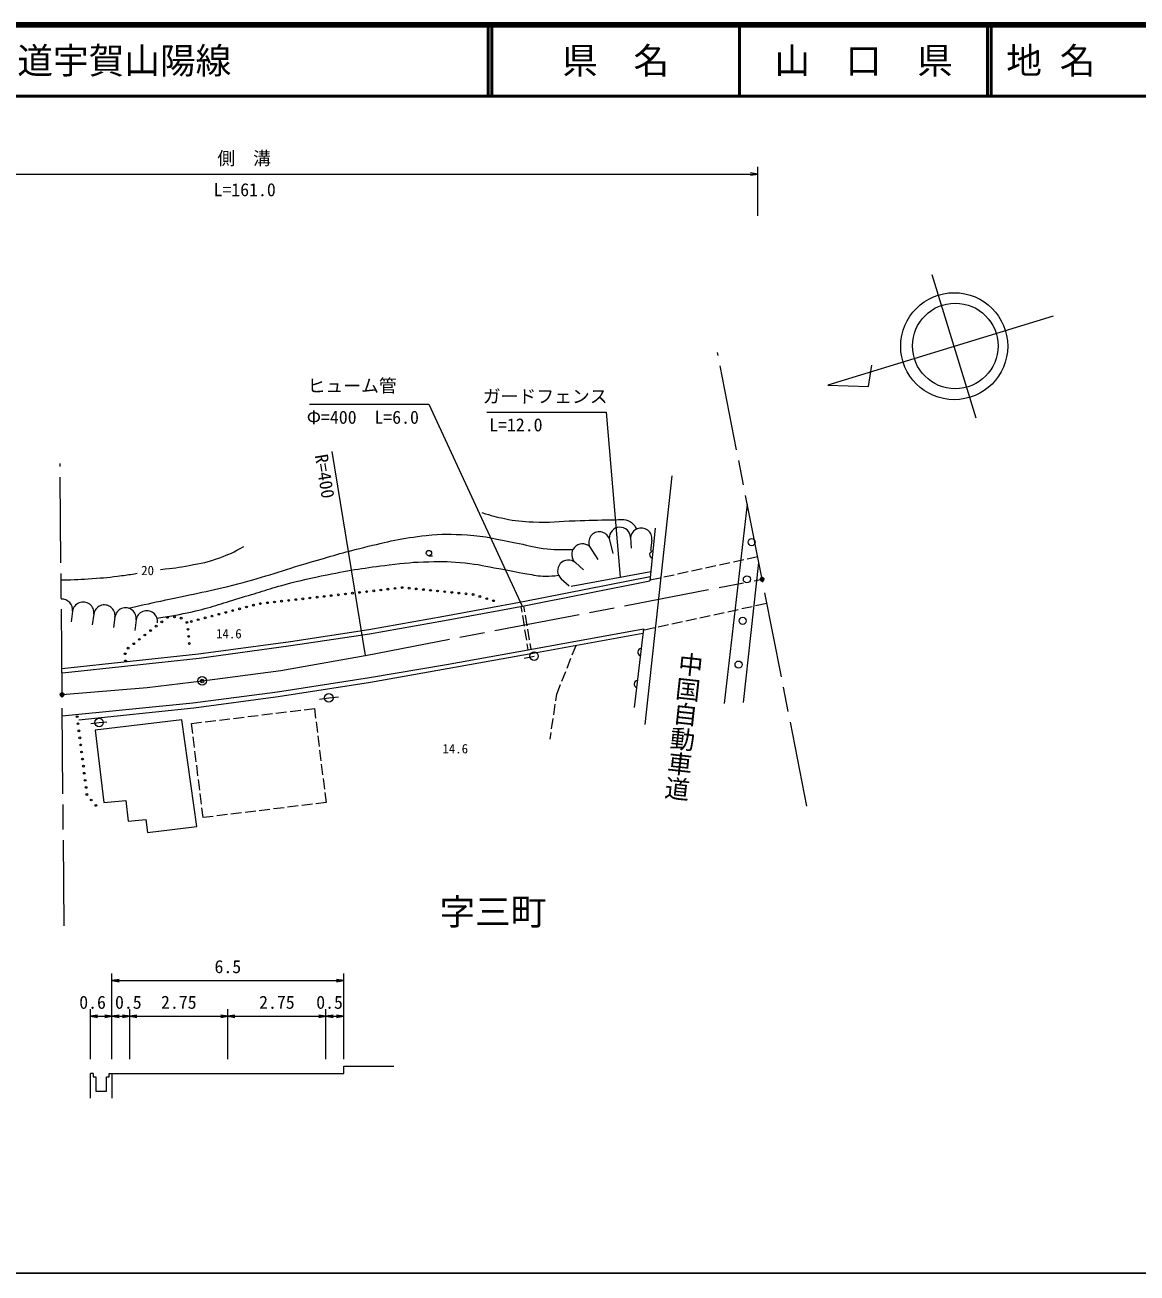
# Model space of a CAD drawing. Units: millimetres at full size, sheet at 1:1000, with parts at other scales. Extents: x 40000 to 680000, y 20000 to 380000.
# Drawn here: x 232807 to 388715, y 205000 to 380000 of the extents above; entities that cross this region are included whole.
import ezdxf
from ezdxf.enums import TextEntityAlignment as Align

# ---------------------------------------------------------------- set-up
doc = ezdxf.new("R2010")
doc.units = ezdxf.units.MM
doc.header["$LTSCALE"] = 1000
doc.header["$PDMODE"] = 32
doc.header["$PDSIZE"] = 500
doc.linetypes.add('CHAIN', pattern=[18.5, 12, -1.5, 3.5, -1.5])
for name, color, linetype, lineweight in [('M-BGD', 7, 'Continuous', 13), ('M-BMK', 2, 'CHAIN', 13), ('M-BMK-SRVR', 3, 'Continuous', 13), ('M-STR-HTXT', 7, 'Continuous', 13), ('M-STR-STR3', 7, 'Continuous', 13), ('M-TTL', 2, 'Continuous', 140), ('M-TTL-BAND', 7, 'Continuous', 25), ('M-TTL-LINE', 7, 'Continuous', 50)]:
    doc.layers.add(name, color=color, linetype=linetype, lineweight=lineweight)
for name, color, linetype in [('M-BGD-HTXT', 7, 'Continuous'), ('M-BMK-HTXT', 7, 'Continuous'), ('M-OTRS', 6, 'Continuous'), ('M-TTL-TXT', 7, 'Continuous')]:
    doc.layers.add(name, color=color, linetype=linetype)
doc.styles.add('@ＭＳ ゴシック', font='')
doc.styles.add('ＭＳ ゴシック', font='')
doc.styles.get('@ＭＳ ゴシック').set_extended_font_data('@MS Gothic')
doc.styles.get('ＭＳ ゴシック').set_extended_font_data('MS Gothic')

# ---------------------------------------------------------------- blocks, each defined once
blk = doc.blocks.new('open_arrow')
at = {"color": 0, "linetype": 'Continuous', "lineweight": -2}
blk.add_lwpolyline([(7.5, 1.25), (0, 0), (7.5, -1.25)], dxfattribs=at)

msp = doc.modelspace()

# ---------------------------------------------------------------- linework, layer by layer
at = {"layer": 'M-BGD'}
for p, q in [((317721, 308155), (317799, 306657)), ((321165, 309437), (320397, 302058)), ((311948, 306863), (313106, 305052)), ((314725, 307998), (315232, 305894)), ((320697, 307776), (320507, 306288)), ((289437, 305571), (289937, 305571)), ((309971, 304607), (311099, 303618)), ((330170, 304301), (331636, 304620)), ((332124, 304726), (333590, 305045)), ((334078, 305151), (335533, 305468)), ((309400, 301322), (320534, 303376)), ((322353, 302600), (323819, 302919)), ((324307, 303025), (325773, 303344)), ((326261, 303450), (327727, 303769)), ((328216, 303875), (329681, 304194)), ((307994, 302350), (309123, 301361)), ((320409, 302177), (321864, 302493)), ((239480, 297791), (239277, 296304)), ((302506, 297668), (302372, 298490)), ((302901, 297733), (302767, 298554)), ((329379, 297308), (330845, 297627)), ((331334, 297734), (332799, 298052)), ((333288, 298159), (334754, 298478)), ((335242, 298584), (336823, 298928)), ((242453, 297385), (242250, 295899)), ((245425, 296980), (245222, 295494)), ((248398, 296574), (248195, 295088)), ((302828, 295694), (302586, 297175)), ((303223, 295759), (302981, 297239)), ((321562, 295607), (323028, 295926)), ((323516, 296033), (324982, 296351)), ((325471, 296458), (326936, 296777)), ((327425, 296883), (328891, 297202)), ((303150, 293720), (302908, 295201)), ((303544, 293785), (303303, 295265)), ((319513, 295335), (318235, 284313)), ((319493, 295157), (321074, 295501)), ((303364, 292406), (303230, 293227)), ((303759, 292470), (303625, 293291)), ((309540, 291691), (310061, 293010)), ((302813, 291212), (304177, 291481)), ((308804, 289832), (309356, 291227)), ((308068, 287972), (308620, 289367)), ((307363, 286188), (307885, 287507)), ((307226, 285252), (307363, 286188)), ((267999, 283504), (269488, 283688)), ((269984, 283749), (271473, 283932)), ((271969, 283993), (273388, 284168)), ((273388, 284168), (273559, 282784)), ((306937, 283273), (307154, 284757)), ((256159, 282045), (257578, 282219)), ((256329, 280660), (256159, 282045)), ((258074, 282281), (259563, 282464)), ((260059, 282525), (261548, 282709)), ((262044, 282770), (263533, 282954)), ((264029, 283015), (265518, 283198)), ((266014, 283259), (267503, 283443)), ((273620, 282287), (273804, 280799)), ((306648, 281294), (306865, 282778)), ((256574, 278675), (256390, 280164)), ((273865, 280302), (274049, 278814)), ((306439, 279863), (306575, 280799)), ((274110, 278317), (274293, 276829)), ((256819, 276690), (256635, 278179)), ((257063, 274705), (256880, 276194)), ((274354, 276332), (274538, 274844)), ((257308, 272720), (257124, 274209)), ((274599, 274347), (274783, 272859)), ((257553, 270735), (257369, 272224)), ((274844, 272363), (275014, 270978)), ((257784, 268854), (257614, 270239)), ((263174, 269518), (261685, 269335)), ((265159, 269763), (263670, 269579)), ((267144, 270008), (265655, 269824)), ((269129, 270252), (267640, 270069)), ((271114, 270497), (269625, 270313)), ((273099, 270742), (271610, 270558)), ((275014, 270978), (273595, 270803)), ((259204, 269029), (257784, 268854)), ((261189, 269274), (259700, 269090)), ((242000, 229500), (242000, 233000)), ((242375, 233000), (242000, 233000)), ((242375, 233000), (242375, 232500)), ((244625, 232500), (244625, 233000)), ((244625, 233000), (245000, 233000)), ((245000, 233000), (247500, 233000)), ((245000, 233000), (245000, 229500)), ((247500, 233000), (261250, 233000)), ((261250, 233000), (275000, 233000)), ((275000, 233000), (277500, 233000)), ((277500, 233000), (277500, 234000)), ((277500, 234000), (284500, 234000)), ((242375, 232500), (242750, 232500)), ((242750, 232500), (242750, 230500)), ((244250, 230500), (244250, 232500)), ((244250, 232500), (244625, 232500)), ((242750, 230500), (244250, 230500))]:
    msp.add_line(p, q, dxfattribs=at)
for points in [[(237991, 289743), (257140, 291815), (270016, 293568), (280999, 295227), (291514, 297097), (302661, 299153), (320462, 302682)], [(238056, 289146), (257213, 291220), (270101, 292974), (281096, 294635), (291621, 296506), (302774, 298564), (320397, 302058)], [(238037, 283150), (256348, 284974), (268219, 286493), (281118, 288502), (291914, 290348), (303878, 292498), (319513, 295335)], [(240361, 282557), (256491, 284254), (268318, 285826), (281246, 287849), (292018, 289757), (303985, 291908), (319441, 294712)], [(274077, 285475), (275420, 285654), (276741, 285771)], [(242063, 282060), (243191, 282182), (244306, 282293)]]:
    msp.add_lwpolyline(points, dxfattribs=at)
msp.add_lwpolyline([(242628, 281107), (243883, 270988), (246967, 271258), (247279, 268361), (249751, 268579), (249979, 266782), (256904, 267618), (254777, 282581)], close=True, dxfattribs=at)
for centre, radius in [((289437, 305946), 375), ((283692, 300882), 125), ((284686, 300994), 125), ((285679, 301105), 125), ((286675, 301024), 125), ((287670, 300926), 125), ((268786, 299207), 125), ((269780, 299318), 125), ((270773, 299430), 125), ((271767, 299542), 125), ((272761, 299653), 125), ((273755, 299765), 125), ((274748, 299877), 125), ((275742, 299988), 125), ((276736, 300100), 125), ((277729, 300212), 125), ((278723, 300323), 125), ((279717, 300435), 125), ((280711, 300547), 125), ((281704, 300659), 125), ((282698, 300770), 125), ((288665, 300828), 125), ((289660, 300730), 125), ((290655, 300633), 125), ((291651, 300535), 125), ((292646, 300437), 125), ((293641, 300340), 125), ((294636, 300242), 125), ((295631, 300144), 125), ((296589, 299859), 125), ((297543, 299561), 125), ((298498, 299263), 125), ((260964, 297629), 125), ((261931, 297884), 125), ((262898, 298138), 125), ((263865, 298393), 125), ((264832, 298648), 125), ((265805, 298871), 125), ((266798, 298983), 125), ((267792, 299095), 125), ((251206, 295698), 125), ((251994, 296313), 125), ((252782, 296928), 125), ((253777, 296988), 125), ((254712, 296825), 125), ((255514, 296229), 125), ((256129, 296355), 125), ((257096, 296610), 125), ((258063, 296865), 125), ((259030, 297119), 125), ((259997, 297374), 125), ((249629, 294467), 125), ((250417, 295082), 125), ((255666, 295266), 125), ((255761, 294270), 125), ((247264, 292621), 125), ((248052, 293237), 125), ((248841, 293852), 125), ((255855, 293275), 125), ((246855, 291831), 125), ((246900, 290832), 125), ((304177, 291481), 600), ((275420, 285654), 600), ((240119, 283015), 125), ((240245, 282023), 125), ((243191, 282182), 600), ((240370, 281031), 125), ((240495, 280039), 125), ((240621, 279047), 125), ((240746, 278055), 125), ((240871, 277063), 125), ((240996, 276071), 125), ((241122, 275078), 125), ((241247, 274086), 125), ((241372, 273094), 125), ((241498, 272102), 125), ((242103, 271324), 125), ((242758, 270568), 125)]:
    msp.add_circle(centre, radius, dxfattribs=at)
for centre, radius, start, end in [((313336, 307430), 1500, 22.21906, 202.21906), ((316223, 308076), 1500, 2.999, 182.999), ((319209, 307965), 1500, 352.74026, 172.74026), ((310959, 305735), 1500, 48.78408, 228.78408), ((308983, 303478), 1500, 48.78408, 228.78408), ((320893, 305736), 512, 96.74077, 251.38), ((237980, 297993), 1500, 352.23301, 93.27657), ((240966, 297588), 1500, 352.23301, 172.23301), ((243939, 297182), 1500, 352.23301, 172.23301), ((246911, 296777), 1500, 352.23301, 172.23301), ((249884, 296372), 1500, 352.23301, 172.23301), ((319245, 292046), 512, 96.06258, 250.70181), ((318727, 287576), 512, 96.06258, 250.70181)]:
    msp.add_arc(centre, radius, start, end, dxfattribs=at)
for points, knots in [([(296856, 311636), (298327, 311169), (298786, 311039), (300053, 310782), (301602, 310468), (302493, 310386), (304072, 310315), (306361, 310211), (307646, 310421), (309937, 310478), (311936, 310529), (313056, 310618), (315055, 310595), (315950, 310585), (316503, 310829), (317345, 310525), (317625, 310424), (317754, 310296), (317976, 310097), (318258, 309843), (318337, 309685), (318554, 309315)], [0, 0, 0, 0, 1, 1, 1, 2, 2, 2, 3, 3, 3, 4, 4, 4, 5, 5, 5, 6, 6, 6, 7, 7, 7, 7]), ([(247280, 298231), (249850, 298790), (250496, 298932), (252557, 299385), (256502, 300252), (258740, 300621), (262652, 301629), (266657, 302660), (268821, 303520), (272794, 304666), (275723, 305512), (277355, 306026), (280318, 306746), (283696, 307567), (285603, 308046), (289058, 308429), (291281, 308675), (292549, 308612), (294783, 308499), (297461, 308363), (298921, 307878), (301560, 307400), (303090, 307123), (303918, 306794), (305462, 306606), (307086, 306408), (307707, 306426), (309647, 306462)], [0, 0, 0, 0, 1, 1, 1, 2, 2, 2, 3, 3, 3, 4, 4, 4, 5, 5, 5, 6, 6, 6, 7, 7, 7, 8, 8, 8, 9, 9, 9, 9]), ([(251800, 303655), (253714, 303853), (254277, 303917), (255842, 304216), (257534, 304538), (258502, 304696), (260119, 305291), (261487, 305794), (261992, 306044), (263507, 306856)], [0, 0, 0, 0, 1, 1, 1, 2, 2, 2, 3, 3, 3, 3]), ([(251310, 296837), (253649, 297185), (254324, 297309), (256232, 297730), (258856, 298308), (260266, 298868), (262845, 299623), (265359, 300358), (266741, 300859), (269271, 301539), (271561, 302154), (272859, 302449), (275183, 302917), (278553, 303597), (280463, 303880), (283876, 304296), (286039, 304560), (287259, 304706), (289438, 304740), (291419, 304771), (292538, 304785), (294508, 304577), (296377, 304379), (297402, 304111), (299252, 303782), (300778, 303511), (301624, 303308), (303154, 303058), (304181, 302890), (304755, 302702), (305795, 302707), (306509, 302711), (306791, 302731), (307618, 302856)], [0, 0, 0, 0, 1, 1, 1, 2, 2, 2, 3, 3, 3, 4, 4, 4, 5, 5, 5, 6, 6, 6, 7, 7, 7, 8, 8, 8, 9, 9, 9, 10, 10, 10, 11, 11, 11, 11]), ([(237871, 302175), (239972, 302237), (240542, 302251), (242250, 302378), (243854, 302496), (244754, 302567), (246347, 302783), (247201, 302898), (247484, 302936), (248528, 303110)], [0, 0, 0, 0, 1, 1, 1, 2, 2, 2, 3, 3, 3, 3])]:
    msp.add_open_spline(points, degree=3, knots=knots, dxfattribs=at)
at = {"layer": 'M-BMK'}
for p, q in [((336163, 302273), (329892, 334077)), ((238012, 286103), (237728, 318518)), ((342434, 270469), (336163, 302273)), ((238295, 253688), (238012, 286103))]:
    msp.add_line(p, q, dxfattribs=at)
msp.add_lwpolyline([(238012, 286103), (249929, 287117), (257648, 288023), (268682, 289465), (280530, 291603), (336163, 302273)], dxfattribs=at)
at = {"layer": 'M-BMK-SRVR'}
for p, q in [((366175, 324877), (360012, 344954)), ((376956, 339171), (345378, 329478)), ((351044, 329328), (351544, 332287)), ((345378, 329478), (351044, 329328))]:
    msp.add_line(p, q, dxfattribs=at)
for centre, radius in [((363081, 334956), 7501), ((363234, 334994), 6000), ((257648, 288023), 600)]:
    msp.add_circle(centre, radius, dxfattribs=at)
msp.add_point((257648, 288023), dxfattribs=at)
at = {"layer": 'M-OTRS'}
for p in [(336163, 302273), (238012, 286103)]:
    msp.add_point(p, dxfattribs=at)
at = {"layer": 'M-STR-HTXT'}
for p, q in [((191604, 359102), (335533, 359102)), ((335533, 353246), (335533, 360102)), ((272698, 326814), (289430, 326814)), ((289430, 326814), (302526, 298518)), ((297571, 325718), (314303, 325718)), ((314303, 325718), (316230, 302582)), ((280530, 291603), (275883, 320172)), ((245000, 237000), (245000, 247000)), ((277500, 235000), (277500, 247000)), ((245000, 246000), (277500, 246000)), ((242000, 235000), (242000, 242000)), ((245000, 235000), (245000, 242000)), ((247500, 235000), (247500, 242000)), ((261250, 235000), (261250, 242000)), ((275000, 235000), (275000, 242000)), ((242000, 241000), (245000, 241000)), ((245000, 241000), (247500, 241000)), ((247500, 241000), (261250, 241000)), ((261250, 241000), (275000, 241000)), ((275000, 241000), (277500, 241000))]:
    msp.add_line(p, q, dxfattribs=at)
at = {"layer": 'M-STR-STR3'}
for p, q in [((319761, 281926), (323547, 316785)), ((330881, 284844), (334090, 312789)), ((333563, 285002), (335699, 304627))]:
    msp.add_line(p, q, dxfattribs=at)
for centre in [(334686, 307484), (334021, 302271), (333428, 296445), (332855, 290312)]:
    msp.add_circle(centre, 500, dxfattribs=at)
at = {"layer": 'M-TTL'}
msp.add_line((680000, 380000), (40000, 380000), dxfattribs=at)
at = {"layer": 'M-TTL-BAND'}
msp.add_line((40000, 205000), (579000, 205000), dxfattribs=at)
at = {"layer": 'M-TTL-LINE'}
for p, q in [((297750, 380000), (297750, 370000)), ((298250, 380000), (298250, 370000)), ((333000, 380000), (333000, 370000)), ((367750, 380000), (367750, 370000)), ((368250, 380000), (368250, 370000)), ((40000, 370000), (680000, 370000))]:
    msp.add_line(p, q, dxfattribs=at)

# ---------------------------------------------------------------- block references
at = {"layer": 'M-STR-HTXT', "xscale": 133, "yscale": 133, "rotation": 180}
for p in [(335533, 359102), (277500, 246000), (245000, 241000), (247500, 241000), (261250, 241000), (275000, 241000), (277500, 241000)]:
    msp.add_blockref('open_arrow', p, dxfattribs=at)
at = {"layer": 'M-STR-HTXT', "xscale": 133, "yscale": 133}
for p in [(245000, 246000), (242000, 241000), (245000, 241000), (247500, 241000), (261250, 241000), (275000, 241000)]:
    msp.add_blockref('open_arrow', p, dxfattribs=at)

# ---------------------------------------------------------------- texts
at = {"layer": 'M-BGD-HTXT', "style": 'ＭＳ ゴシック'}
for s, p in [('20', (250001, 303513)), ('14.6', (261393, 294645)), ('14.6', (293133, 278521))]:
    msp.add_text(s, height=1320, dxfattribs=at).set_placement(p, align=Align.MIDDLE_CENTER)
at = {"layer": 'M-BGD-HTXT', "style": '@ＭＳ ゴシック'}
msp.add_text('中国自動車道', height=2566, rotation=263.802, dxfattribs=at).set_placement((325161, 281625), align=Align.MIDDLE_CENTER)
at = {"layer": 'M-BMK-HTXT', "style": 'ＭＳ ゴシック'}
msp.add_text('字三町', height=3666, dxfattribs=at).set_placement((298425, 255649), align=Align.MIDDLE_CENTER)
at = {"layer": 'M-STR-HTXT', "style": 'ＭＳ ゴシック'}
msp.add_text('側\u3000溝', height=1833, dxfattribs=at).set_placement((263540, 361307), align=Align.MIDDLE_CENTER)
for s, p in [('L=161.0', (263605, 355435)), ('ヒューム管', (278675, 327951)), ('ガードフェンス', (305737, 326463)), ('6.5', (261250, 246500)), ('0.6', (242286, 241500)), ('0.5', (247299, 241500)), ('2.75', (254375, 241500)), ('2.75', (268125, 241500)), ('0.5', (275512, 241500))]:
    msp.add_text(s, height=1833, dxfattribs=at).set_placement(p, align=Align.BOTTOM_CENTER)
for s, p in [('Φ=400\u3000L=6.0', (272311, 323532)), ('L=12.0', (297885, 322467))]:
    msp.add_text(s, height=1833, dxfattribs=at).set_placement(p, align=Align.BOTTOM_LEFT)
msp.add_text('R=400', height=1833, rotation=279.239, dxfattribs=at).set_placement((274841, 316723), align=Align.MIDDLE_CENTER)
at = {"layer": 'M-TTL-TXT', "style": 'ＭＳ ゴシック'}
for s, p in [('一般県道宇賀山陽線', (216734, 375000)), ('地 名', (370380, 375000))]:
    msp.add_text(s, height=3666, dxfattribs=at).set_placement(p, align=Align.MIDDLE_LEFT)
for s, p in [('県\u3000名', (315625, 375000)), ('山\u3000口\u3000県', (350375, 375000))]:
    msp.add_text(s, height=3666, dxfattribs=at).set_placement(p, align=Align.MIDDLE_CENTER)

doc.saveas('drawing.dxf')
